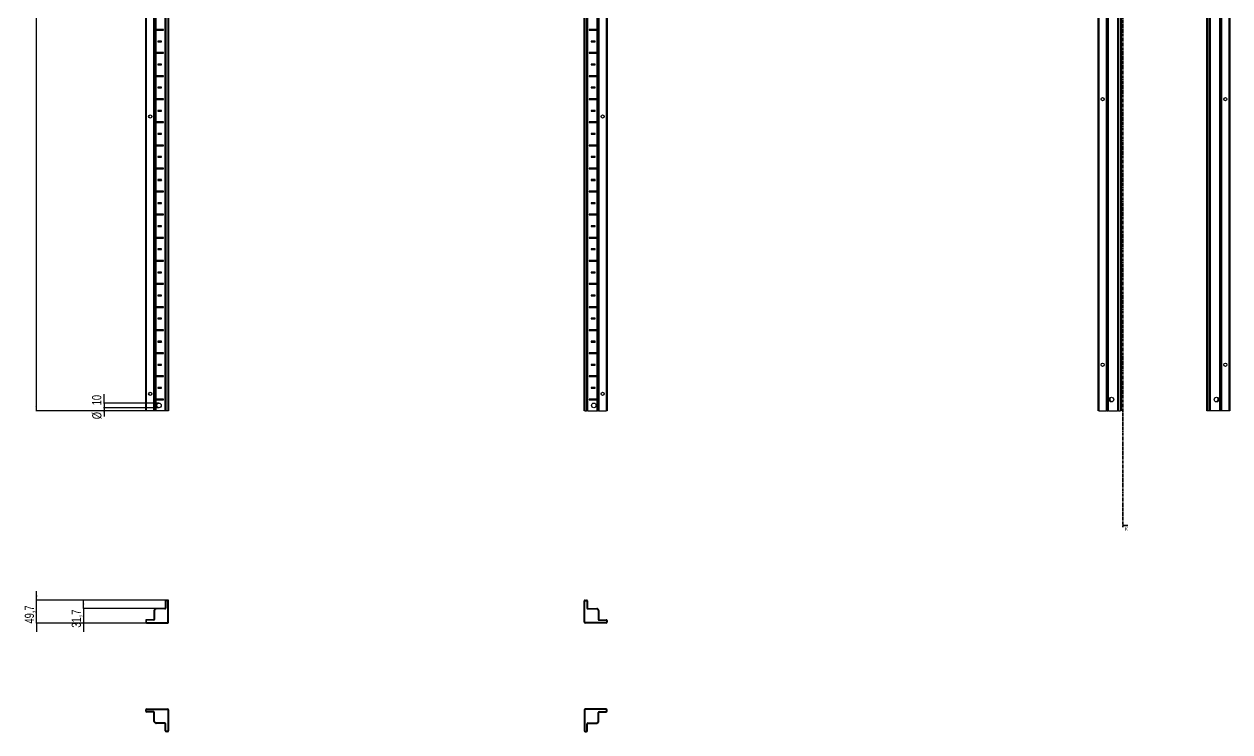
# Model space of a CAD drawing. Header units: millimetres. Extents: x -199 to 5425, y -1547 to 1507.
# Drawn here: x -199 to 2412, y -1547 to -15 of the extents above; entities that cross this region are included whole.
import ezdxf

# ---------------------------------------------------------------- set-up
doc = ezdxf.new("R2010")
doc.units = ezdxf.units.MM
doc.linetypes.add('CENTER', pattern=[10.16, 6.35, -1.27, 1.27, -1.27])
doc.layers.add('FORMAT', color=7, linetype='Continuous')
doc.styles.add('SLDTEXTSTYLE0', font='TXT', dxfattribs={"width": 0.75})
doc.dimstyles.new('SLDDIMSTYLE0', dxfattribs={"dimtxt": 20, "dimasz": 10, "dimexe": 0, "dimexo": 0.0625, "dimgap": 5, "dimtad": 2, "dimdec": 1, "dimrnd": 1e-09, "dimzin": 12, "dimdsep": 46, "dimtxsty": 'SLDTEXTSTYLE0', "dimsah": 1, "dimcen": 0.09, "dimadec": 0, "dimazin": 3, "dimtfac": 1, "dimtofl": 0, "dimtmove": 0, "dimatfit": 3, "dimfxl": 0, "dimfrac": 2, "dimtolj": 1, "dimtzin": 12, "dimarcsym": 0})
doc.dimstyles.new('SLDDIMSTYLE1', dxfattribs={"dimtxt": 20, "dimasz": 10, "dimexe": 0, "dimexo": 0.0625, "dimgap": 5, "dimtad": 2, "dimdec": 1, "dimrnd": 1e-09, "dimzin": 12, "dimdsep": 46, "dimtxsty": 'SLDTEXTSTYLE0', "dimsah": 1, "dimcen": 0.09, "dimadec": 0, "dimazin": 3, "dimtfac": 1, "dimtmove": 0, "dimatfit": 0, "dimfxl": 0, "dimfrac": 2, "dimtolj": 1, "dimtzin": 12, "dimarcsym": 0})

# ---------------------------------------------------------------- blocks, each defined once
blk = doc.blocks.new('_D')
at = {"layer": 'FORMAT'}
for p, q in [((86.4, 1047.2), (-174.2, 1047.2)), ((-173.2, 1047.2), (-173.2, -851.8)), ((86.4, -851.8), (-174.2, -851.8))]:
    blk.add_line(p, q, dxfattribs=at)
for points in [[(-173.2, 1047.2), (-174.7, 1037.2), (-171.6, 1037.2)], [(-173.2, -851.8), (-171.6, -841.8), (-174.7, -841.8)]]:
    blk.add_solid(points, dxfattribs=at)
at = {"layer": 'FORMAT', "insert": (-198.9, 68.2), "char_height": 20, "attachment_point": 1, "rotation": 90, "style": 'SLDTEXTSTYLE0'}
blk.add_mtext('1899', dxfattribs=at)
blk = doc.blocks.new('_D_3')
at = {"layer": 'FORMAT'}
for p, q in [((92.8, -835.3), (-27, -835.3)), ((-26, -835.3), (-26, -816.1)), ((-26, -835.3), (-26, -845.3)), ((92.8, -845.3), (-27, -845.3)), ((-26, -845.3), (-26, -864.5))]:
    blk.add_line(p, q, dxfattribs=at)
for points in [[(-26, -835.3), (-24.5, -825.3), (-27.6, -825.3)], [(-26, -845.3), (-27.6, -855.3), (-24.5, -855.3)]]:
    blk.add_solid(points, dxfattribs=at)
at = {"layer": 'FORMAT', "char_height": 20, "attachment_point": 1, "rotation": 90, "style": 'SLDTEXTSTYLE0'}
for s, insert in [('10', (-52.1, -840)), ('%%c', (-51.8, -870.2))]:
    blk.add_mtext(s, dxfattribs=dict(at, insert=insert))
blk = doc.blocks.new('_D_5')
at = {"layer": 'FORMAT'}
for p, q in [((-172.2, -1261.8), (-172.2, -1242.5)), ((108.5, -1261.8), (-173.2, -1261.8)), ((-172.2, -1311.5), (-172.2, -1261.8)), ((66, -1311.5), (-173.2, -1311.5)), ((-172.2, -1311.5), (-172.2, -1330.7))]:
    blk.add_line(p, q, dxfattribs=at)
for points in [[(-172.2, -1261.8), (-170.6, -1251.8), (-173.7, -1251.8)], [(-172.2, -1311.5), (-173.7, -1321.5), (-170.6, -1321.5)]]:
    blk.add_solid(points, dxfattribs=at)
at = {"layer": 'FORMAT', "insert": (-197.9, -1312.5), "char_height": 20, "attachment_point": 1, "rotation": 90, "style": 'SLDTEXTSTYLE0'}
blk.add_mtext('49,7', dxfattribs=at)
blk = doc.blocks.new('_D_6')
at = {"layer": 'FORMAT'}
for p, q in [((-70.5, -1279.8), (-70.5, -1260.5)), ((86.4, -1279.8), (-71.5, -1279.8)), ((-70.5, -1279.8), (-70.5, -1311.5)), ((66, -1311.5), (-71.5, -1311.5)), ((-70.5, -1311.5), (-70.5, -1330.7))]:
    blk.add_line(p, q, dxfattribs=at)
for points in [[(-70.5, -1279.8), (-69, -1269.8), (-72.1, -1269.8)], [(-70.5, -1311.5), (-72.1, -1321.5), (-69, -1321.5)]]:
    blk.add_solid(points, dxfattribs=at)
at = {"layer": 'FORMAT', "insert": (-96.3, -1321.5), "char_height": 20, "attachment_point": 1, "rotation": 90, "style": 'SLDTEXTSTYLE0'}
blk.add_mtext('31,7', dxfattribs=at)

msp = doc.modelspace()

# ---------------------------------------------------------------- linework, layer by layer
at = {"color": 7, "linetype": 'CENTER', "lineweight": 35}
msp.add_line((2179.83, 1499.09), (2179.83, -1103.67), dxfattribs=at)
at = {"color": 7, "linetype": 'Continuous', "lineweight": 25}
for p, q in [((63.98, -851.79), (63.98, 1047.21)), ((81.98, -851.79), (81.98, 1047.21)), ((83.77, -851.79), (83.77, 1047.21)), ((83.8, -851.79), (83.8, 1047.21)), ((106.48, -851.79), (106.48, 1047.21)), ((113.68, 1047.21), (113.68, -851.79)), ((1013.68, -851.79), (1013.68, 1047.21)), ((1020.88, 1047.21), (1020.88, -851.79)), ((1043.55, 1047.21), (1043.55, -851.79)), ((1043.58, 1047.21), (1043.58, -851.79)), ((1045.38, 1047.21), (1045.38, -851.79)), ((1063.38, 1047.21), (1063.38, -851.79)), ((2126.39, -851.79), (2126.39, 1047.21)), ((2146.19, 1047.21), (2146.19, -851.79)), ((2146.22, 1047.21), (2146.22, -851.79)), ((2168.89, -851.79), (2168.89, 1047.21)), ((2176.09, 1047.21), (2176.09, -851.79)), ((2362.09, -851.79), (2362.09, 1047.21)), ((2369.29, 1047.21), (2369.29, -851.79)), ((2391.97, -851.79), (2391.97, 1047.21)), ((2392, -851.79), (2392, 1047.21)), ((2411.79, 1047.21), (2411.79, -851.79)), ((2144.39, -26.54), (2144.39, 21.96)), ((2393.79, 21.96), (2393.79, -26.54)), ((85.93, -26.65), (85.93, -27.94)), ((86.58, -27.29), (85.93, -26.65)), ((86.58, -27.29), (85.93, -27.94)), ((102.83, -26.54), (86.42, -26.54)), ((86.42, -28.04), (102.83, -28.04)), ((102.08, -27.29), (86.58, -27.29)), ((98.33, -51.54), (90.33, -51.54)), ((90.33, -51.54), (90.33, -53.04)), ((91.08, -52.29), (90.33, -51.54)), ((97.58, -52.29), (98.33, -51.54)), ((98.33, -53.04), (98.33, -51.54)), ((102.08, -27.29), (102.83, -26.54)), ((102.08, -27.29), (102.83, -28.04)), ((102.83, -28.04), (102.83, -26.54)), ((1040.93, -26.54), (1024.53, -26.54)), ((1024.53, -26.54), (1024.53, -28.04)), ((1025.28, -27.29), (1024.53, -26.54)), ((1025.28, -27.29), (1024.53, -28.04)), ((1024.53, -28.04), (1040.93, -28.04)), ((1025.28, -27.29), (1040.78, -27.29)), ((1037.03, -51.54), (1029.03, -51.54)), ((1029.03, -51.54), (1029.03, -53.04)), ((1029.78, -52.29), (1029.03, -51.54)), ((1036.28, -52.29), (1037.03, -51.54)), ((1037.03, -53.04), (1037.03, -51.54)), ((1040.78, -27.29), (1041.42, -26.65)), ((1040.78, -27.29), (1041.42, -27.94)), ((1041.42, -27.94), (1041.42, -26.65)), ((2144.46, -26.65), (2144.39, -26.54)), ((2144.39, -26.54), (2144.39, -28.04)), ((2144.39, -28.04), (2144.46, -27.94)), ((2144.39, -76.54), (2144.39, -28.04)), ((2144.46, -27.94), (2144.46, -26.65)), ((2393.79, -26.54), (2393.73, -26.65)), ((2393.73, -26.65), (2393.73, -27.94)), ((2393.73, -27.94), (2393.79, -28.04)), ((2393.79, -28.04), (2393.79, -26.54)), ((2393.79, -28.04), (2393.79, -76.54)), ((85.93, -76.65), (85.93, -77.94)), ((86.58, -77.29), (85.93, -76.65)), ((86.58, -77.29), (85.93, -77.94)), ((102.83, -76.54), (86.42, -76.54)), ((86.42, -78.04), (102.83, -78.04)), ((102.08, -77.29), (86.58, -77.29)), ((91.08, -52.29), (90.33, -53.04)), ((90.33, -53.04), (98.33, -53.04)), ((97.58, -52.29), (91.08, -52.29)), ((97.58, -52.29), (98.33, -53.04)), ((102.08, -77.29), (102.83, -76.54)), ((102.08, -77.29), (102.83, -78.04)), ((102.83, -78.04), (102.83, -76.54)), ((1040.93, -76.54), (1024.53, -76.54)), ((1024.53, -76.54), (1024.53, -78.04)), ((1025.28, -77.29), (1024.53, -76.54)), ((1025.28, -77.29), (1024.53, -78.04)), ((1024.53, -78.04), (1040.93, -78.04)), ((1025.28, -77.29), (1040.78, -77.29)), ((1029.78, -52.29), (1029.03, -53.04)), ((1029.03, -53.04), (1037.03, -53.04)), ((1029.78, -52.29), (1036.28, -52.29)), ((1036.28, -52.29), (1037.03, -53.04)), ((1040.78, -77.29), (1041.42, -76.65)), ((1040.78, -77.29), (1041.42, -77.94)), ((1041.42, -77.94), (1041.42, -76.65)), ((2144.46, -76.65), (2144.39, -76.54)), ((2144.39, -76.54), (2144.39, -78.04)), ((2144.39, -78.04), (2144.46, -77.94)), ((2144.39, -126.54), (2144.39, -78.04)), ((2144.46, -77.94), (2144.46, -76.65)), ((2393.79, -76.54), (2393.73, -76.65)), ((2393.73, -76.65), (2393.73, -77.94)), ((2393.73, -77.94), (2393.79, -78.04)), ((2393.79, -78.04), (2393.79, -76.54)), ((2393.79, -78.04), (2393.79, -126.54)), ((98.33, -101.54), (90.33, -101.54)), ((90.33, -101.54), (90.33, -103.04)), ((91.08, -102.29), (90.33, -101.54)), ((91.08, -102.29), (90.33, -103.04)), ((90.33, -103.04), (98.33, -103.04)), ((97.58, -102.29), (91.08, -102.29)), ((97.58, -102.29), (98.33, -101.54)), ((97.58, -102.29), (98.33, -103.04)), ((98.33, -103.04), (98.33, -101.54)), ((1037.03, -101.54), (1029.03, -101.54)), ((1029.03, -101.54), (1029.03, -103.04)), ((1029.78, -102.29), (1029.03, -101.54)), ((1029.78, -102.29), (1029.03, -103.04)), ((1029.03, -103.04), (1037.03, -103.04)), ((1029.78, -102.29), (1036.28, -102.29)), ((1036.28, -102.29), (1037.03, -101.54)), ((1036.28, -102.29), (1037.03, -103.04)), ((1037.03, -103.04), (1037.03, -101.54)), ((85.93, -126.65), (85.93, -127.94)), ((86.58, -127.29), (85.93, -126.65)), ((86.58, -127.29), (85.93, -127.94)), ((102.83, -126.54), (86.42, -126.54)), ((86.42, -128.04), (102.83, -128.04)), ((102.08, -127.29), (86.58, -127.29)), ((102.08, -127.29), (102.83, -126.54)), ((102.08, -127.29), (102.83, -128.04)), ((102.83, -128.04), (102.83, -126.54)), ((1040.93, -126.54), (1024.53, -126.54)), ((1024.53, -126.54), (1024.53, -128.04)), ((1025.28, -127.29), (1024.53, -126.54)), ((1025.28, -127.29), (1024.53, -128.04)), ((1024.53, -128.04), (1040.93, -128.04)), ((1025.28, -127.29), (1040.78, -127.29)), ((1040.78, -127.29), (1041.42, -126.65)), ((1040.78, -127.29), (1041.42, -127.94)), ((1041.42, -127.94), (1041.42, -126.65)), ((2144.46, -126.65), (2144.39, -126.54)), ((2144.39, -126.54), (2144.39, -128.04)), ((2144.39, -128.04), (2144.46, -127.94)), ((2144.39, -176.54), (2144.39, -128.04)), ((2144.46, -127.94), (2144.46, -126.65)), ((2393.79, -126.54), (2393.73, -126.65)), ((2393.73, -126.65), (2393.73, -127.94)), ((2393.73, -127.94), (2393.79, -128.04)), ((2393.79, -128.04), (2393.79, -126.54)), ((2393.79, -128.04), (2393.79, -176.54)), ((98.33, -151.54), (90.33, -151.54)), ((90.33, -151.54), (90.33, -153.04)), ((91.08, -152.29), (90.33, -151.54)), ((91.08, -152.29), (90.33, -153.04)), ((90.33, -153.04), (98.33, -153.04)), ((97.58, -152.29), (91.08, -152.29)), ((97.58, -152.29), (98.33, -151.54)), ((97.58, -152.29), (98.33, -153.04)), ((98.33, -153.04), (98.33, -151.54)), ((1037.03, -151.54), (1029.03, -151.54)), ((1029.03, -151.54), (1029.03, -153.04)), ((1029.78, -152.29), (1029.03, -151.54)), ((1029.78, -152.29), (1029.03, -153.04)), ((1029.03, -153.04), (1037.03, -153.04)), ((1029.78, -152.29), (1036.28, -152.29)), ((1036.28, -152.29), (1037.03, -151.54)), ((1036.28, -152.29), (1037.03, -153.04)), ((1037.03, -153.04), (1037.03, -151.54)), ((85.93, -176.65), (85.93, -177.94)), ((86.58, -177.29), (85.93, -176.65)), ((86.58, -177.29), (85.93, -177.94)), ((102.83, -176.54), (86.42, -176.54)), ((86.42, -178.04), (102.83, -178.04)), ((102.08, -177.29), (86.58, -177.29)), ((102.08, -177.29), (102.83, -176.54)), ((102.08, -177.29), (102.83, -178.04)), ((102.83, -178.04), (102.83, -176.54)), ((1040.93, -176.54), (1024.53, -176.54)), ((1024.53, -176.54), (1024.53, -178.04)), ((1025.28, -177.29), (1024.53, -176.54)), ((1025.28, -177.29), (1024.53, -178.04)), ((1024.53, -178.04), (1040.93, -178.04)), ((1025.28, -177.29), (1040.78, -177.29)), ((1040.78, -177.29), (1041.42, -176.65)), ((1040.78, -177.29), (1041.42, -177.94)), ((1041.42, -177.94), (1041.42, -176.65)), ((2144.46, -176.65), (2144.39, -176.54)), ((2144.39, -176.54), (2144.39, -178.04)), ((2144.39, -178.04), (2144.46, -177.94)), ((2144.39, -226.54), (2144.39, -178.04)), ((2144.46, -177.94), (2144.46, -176.65)), ((2393.79, -176.54), (2393.73, -176.65)), ((2393.73, -176.65), (2393.73, -177.94)), ((2393.73, -177.94), (2393.79, -178.04)), ((2393.79, -178.04), (2393.79, -176.54)), ((2393.79, -178.04), (2393.79, -226.54)), ((98.33, -201.54), (90.33, -201.54)), ((90.33, -201.54), (90.33, -203.04)), ((91.08, -202.29), (90.33, -201.54)), ((91.08, -202.29), (90.33, -203.04)), ((90.33, -203.04), (98.33, -203.04)), ((97.58, -202.29), (91.08, -202.29)), ((97.58, -202.29), (98.33, -201.54)), ((97.58, -202.29), (98.33, -203.04)), ((98.33, -203.04), (98.33, -201.54)), ((1037.03, -201.54), (1029.03, -201.54)), ((1029.03, -201.54), (1029.03, -203.04)), ((1029.78, -202.29), (1029.03, -201.54)), ((1029.78, -202.29), (1029.03, -203.04)), ((1029.03, -203.04), (1037.03, -203.04)), ((1029.78, -202.29), (1036.28, -202.29)), ((1036.28, -202.29), (1037.03, -201.54)), ((1036.28, -202.29), (1037.03, -203.04)), ((1037.03, -203.04), (1037.03, -201.54)), ((85.93, -226.65), (85.93, -227.94)), ((86.58, -227.29), (85.93, -226.65)), ((86.58, -227.29), (85.93, -227.94)), ((102.83, -226.54), (86.42, -226.54)), ((86.42, -228.04), (102.83, -228.04)), ((102.08, -227.29), (86.58, -227.29)), ((102.08, -227.29), (102.83, -226.54)), ((102.08, -227.29), (102.83, -228.04)), ((102.83, -228.04), (102.83, -226.54)), ((1040.93, -226.54), (1024.53, -226.54)), ((1024.53, -226.54), (1024.53, -228.04)), ((1025.28, -227.29), (1024.53, -226.54)), ((1025.28, -227.29), (1024.53, -228.04)), ((1024.53, -228.04), (1040.93, -228.04)), ((1025.28, -227.29), (1040.78, -227.29)), ((1040.78, -227.29), (1041.42, -226.65)), ((1040.78, -227.29), (1041.42, -227.94)), ((1041.42, -227.94), (1041.42, -226.65)), ((2144.46, -226.65), (2144.39, -226.54)), ((2144.39, -226.54), (2144.39, -228.04)), ((2144.39, -228.04), (2144.46, -227.94)), ((2144.39, -276.54), (2144.39, -228.04)), ((2144.46, -227.94), (2144.46, -226.65)), ((2393.79, -226.54), (2393.73, -226.65)), ((2393.73, -226.65), (2393.73, -227.94)), ((2393.73, -227.94), (2393.79, -228.04)), ((2393.79, -228.04), (2393.79, -226.54)), ((2393.79, -228.04), (2393.79, -276.54)), ((98.33, -251.54), (90.33, -251.54)), ((90.33, -251.54), (90.33, -253.04)), ((91.08, -252.29), (90.33, -251.54)), ((91.08, -252.29), (90.33, -253.04)), ((90.33, -253.04), (98.33, -253.04)), ((97.58, -252.29), (91.08, -252.29)), ((97.58, -252.29), (98.33, -251.54)), ((97.58, -252.29), (98.33, -253.04)), ((98.33, -253.04), (98.33, -251.54)), ((1037.03, -251.54), (1029.03, -251.54)), ((1029.03, -251.54), (1029.03, -253.04)), ((1029.78, -252.29), (1029.03, -251.54)), ((1029.78, -252.29), (1029.03, -253.04)), ((1029.03, -253.04), (1037.03, -253.04)), ((1029.78, -252.29), (1036.28, -252.29)), ((1036.28, -252.29), (1037.03, -251.54)), ((1036.28, -252.29), (1037.03, -253.04)), ((1037.03, -253.04), (1037.03, -251.54)), ((85.93, -276.65), (85.93, -277.94)), ((86.58, -277.29), (85.93, -276.65)), ((86.58, -277.29), (85.93, -277.94)), ((102.83, -276.54), (86.42, -276.54)), ((86.42, -278.04), (102.83, -278.04)), ((102.08, -277.29), (86.58, -277.29)), ((102.08, -277.29), (102.83, -276.54)), ((102.08, -277.29), (102.83, -278.04)), ((102.83, -278.04), (102.83, -276.54)), ((1040.93, -276.54), (1024.53, -276.54)), ((1024.53, -276.54), (1024.53, -278.04)), ((1025.28, -277.29), (1024.53, -276.54)), ((1025.28, -277.29), (1024.53, -278.04)), ((1024.53, -278.04), (1040.93, -278.04)), ((1025.28, -277.29), (1040.78, -277.29)), ((1040.78, -277.29), (1041.42, -276.65)), ((1040.78, -277.29), (1041.42, -277.94)), ((1041.42, -277.94), (1041.42, -276.65)), ((2144.46, -276.65), (2144.39, -276.54)), ((2144.39, -276.54), (2144.39, -278.04)), ((2144.39, -278.04), (2144.46, -277.94)), ((2144.39, -326.54), (2144.39, -278.04)), ((2144.46, -277.94), (2144.46, -276.65)), ((2393.79, -276.54), (2393.73, -276.65)), ((2393.73, -276.65), (2393.73, -277.94)), ((2393.73, -277.94), (2393.79, -278.04)), ((2393.79, -278.04), (2393.79, -276.54)), ((2393.79, -278.04), (2393.79, -326.54)), ((98.33, -301.54), (90.33, -301.54)), ((90.33, -301.54), (90.33, -303.04)), ((91.08, -302.29), (90.33, -301.54)), ((91.08, -302.29), (90.33, -303.04)), ((90.33, -303.04), (98.33, -303.04)), ((97.58, -302.29), (91.08, -302.29)), ((97.58, -302.29), (98.33, -301.54)), ((97.58, -302.29), (98.33, -303.04)), ((98.33, -303.04), (98.33, -301.54)), ((1037.03, -301.54), (1029.03, -301.54)), ((1029.03, -301.54), (1029.03, -303.04)), ((1029.78, -302.29), (1029.03, -301.54)), ((1029.78, -302.29), (1029.03, -303.04)), ((1029.03, -303.04), (1037.03, -303.04)), ((1029.78, -302.29), (1036.28, -302.29)), ((1036.28, -302.29), (1037.03, -301.54)), ((1036.28, -302.29), (1037.03, -303.04)), ((1037.03, -303.04), (1037.03, -301.54)), ((85.93, -326.65), (85.93, -327.94)), ((86.58, -327.29), (85.93, -326.65)), ((86.58, -327.29), (85.93, -327.94)), ((102.83, -326.54), (86.42, -326.54)), ((86.42, -328.04), (102.83, -328.04)), ((102.08, -327.29), (86.58, -327.29)), ((102.08, -327.29), (102.83, -326.54)), ((102.08, -327.29), (102.83, -328.04)), ((102.83, -328.04), (102.83, -326.54)), ((1040.93, -326.54), (1024.53, -326.54)), ((1024.53, -326.54), (1024.53, -328.04)), ((1025.28, -327.29), (1024.53, -326.54)), ((1025.28, -327.29), (1024.53, -328.04)), ((1024.53, -328.04), (1040.93, -328.04)), ((1025.28, -327.29), (1040.78, -327.29)), ((1040.78, -327.29), (1041.42, -326.65)), ((1040.78, -327.29), (1041.42, -327.94)), ((1041.42, -327.94), (1041.42, -326.65)), ((2144.46, -326.65), (2144.39, -326.54)), ((2144.39, -326.54), (2144.39, -328.04)), ((2144.39, -328.04), (2144.46, -327.94)), ((2144.39, -376.54), (2144.39, -328.04)), ((2144.46, -327.94), (2144.46, -326.65)), ((2393.79, -326.54), (2393.73, -326.65)), ((2393.73, -326.65), (2393.73, -327.94)), ((2393.73, -327.94), (2393.79, -328.04)), ((2393.79, -328.04), (2393.79, -326.54)), ((2393.79, -328.04), (2393.79, -376.54)), ((98.33, -351.54), (90.33, -351.54)), ((90.33, -351.54), (90.33, -353.04)), ((91.08, -352.29), (90.33, -351.54)), ((91.08, -352.29), (90.33, -353.04)), ((90.33, -353.04), (98.33, -353.04)), ((97.58, -352.29), (91.08, -352.29)), ((97.58, -352.29), (98.33, -351.54)), ((97.58, -352.29), (98.33, -353.04)), ((98.33, -353.04), (98.33, -351.54)), ((1037.03, -351.54), (1029.03, -351.54)), ((1029.03, -351.54), (1029.03, -353.04)), ((1029.78, -352.29), (1029.03, -351.54)), ((1029.78, -352.29), (1029.03, -353.04)), ((1029.03, -353.04), (1037.03, -353.04)), ((1029.78, -352.29), (1036.28, -352.29)), ((1036.28, -352.29), (1037.03, -351.54)), ((1036.28, -352.29), (1037.03, -353.04)), ((1037.03, -353.04), (1037.03, -351.54)), ((85.93, -376.65), (85.93, -377.94)), ((86.58, -377.29), (85.93, -376.65)), ((86.58, -377.29), (85.93, -377.94)), ((102.83, -376.54), (86.42, -376.54)), ((86.42, -378.04), (102.83, -378.04)), ((102.08, -377.29), (86.58, -377.29)), ((102.08, -377.29), (102.83, -376.54)), ((102.08, -377.29), (102.83, -378.04)), ((102.83, -378.04), (102.83, -376.54)), ((1040.93, -376.54), (1024.53, -376.54)), ((1024.53, -376.54), (1024.53, -378.04)), ((1025.28, -377.29), (1024.53, -376.54)), ((1025.28, -377.29), (1024.53, -378.04)), ((1024.53, -378.04), (1040.93, -378.04)), ((1025.28, -377.29), (1040.78, -377.29)), ((1040.78, -377.29), (1041.42, -376.65)), ((1040.78, -377.29), (1041.42, -377.94)), ((1041.42, -377.94), (1041.42, -376.65)), ((2144.46, -376.65), (2144.39, -376.54)), ((2144.39, -376.54), (2144.39, -378.04)), ((2144.39, -378.04), (2144.46, -377.94)), ((2144.39, -426.54), (2144.39, -378.04)), ((2144.46, -377.94), (2144.46, -376.65)), ((2393.79, -376.54), (2393.73, -376.65)), ((2393.73, -376.65), (2393.73, -377.94)), ((2393.73, -377.94), (2393.79, -378.04)), ((2393.79, -378.04), (2393.79, -376.54)), ((2393.79, -378.04), (2393.79, -426.54)), ((98.33, -401.54), (90.33, -401.54)), ((90.33, -401.54), (90.33, -403.04)), ((91.08, -402.29), (90.33, -401.54)), ((91.08, -402.29), (90.33, -403.04)), ((90.33, -403.04), (98.33, -403.04)), ((97.58, -402.29), (91.08, -402.29)), ((97.58, -402.29), (98.33, -401.54)), ((97.58, -402.29), (98.33, -403.04)), ((98.33, -403.04), (98.33, -401.54)), ((1037.03, -401.54), (1029.03, -401.54)), ((1029.03, -401.54), (1029.03, -403.04)), ((1029.78, -402.29), (1029.03, -401.54)), ((1029.78, -402.29), (1029.03, -403.04)), ((1029.03, -403.04), (1037.03, -403.04)), ((1029.78, -402.29), (1036.28, -402.29)), ((1036.28, -402.29), (1037.03, -401.54)), ((1036.28, -402.29), (1037.03, -403.04)), ((1037.03, -403.04), (1037.03, -401.54)), ((85.93, -426.65), (85.93, -427.94)), ((86.58, -427.29), (85.93, -426.65)), ((86.58, -427.29), (85.93, -427.94)), ((102.83, -426.54), (86.42, -426.54)), ((86.42, -428.04), (102.83, -428.04)), ((102.08, -427.29), (86.58, -427.29)), ((102.08, -427.29), (102.83, -426.54)), ((102.08, -427.29), (102.83, -428.04)), ((102.83, -428.04), (102.83, -426.54)), ((1040.93, -426.54), (1024.53, -426.54)), ((1024.53, -426.54), (1024.53, -428.04)), ((1025.28, -427.29), (1024.53, -426.54)), ((1025.28, -427.29), (1024.53, -428.04)), ((1024.53, -428.04), (1040.93, -428.04)), ((1025.28, -427.29), (1040.78, -427.29)), ((1040.78, -427.29), (1041.42, -426.65)), ((1040.78, -427.29), (1041.42, -427.94)), ((1041.42, -427.94), (1041.42, -426.65)), ((2144.46, -426.65), (2144.39, -426.54)), ((2144.39, -426.54), (2144.39, -428.04)), ((2144.39, -428.04), (2144.46, -427.94)), ((2144.39, -476.54), (2144.39, -428.04)), ((2144.46, -427.94), (2144.46, -426.65)), ((2393.79, -426.54), (2393.73, -426.65)), ((2393.73, -426.65), (2393.73, -427.94)), ((2393.73, -427.94), (2393.79, -428.04)), ((2393.79, -428.04), (2393.79, -426.54)), ((2393.79, -428.04), (2393.79, -476.54)), ((98.33, -451.54), (90.33, -451.54)), ((90.33, -451.54), (90.33, -453.04)), ((91.08, -452.29), (90.33, -451.54)), ((91.08, -452.29), (90.33, -453.04)), ((90.33, -453.04), (98.33, -453.04)), ((97.58, -452.29), (91.08, -452.29)), ((97.58, -452.29), (98.33, -451.54)), ((97.58, -452.29), (98.33, -453.04)), ((98.33, -453.04), (98.33, -451.54)), ((1037.03, -451.54), (1029.03, -451.54)), ((1029.03, -451.54), (1029.03, -453.04)), ((1029.78, -452.29), (1029.03, -451.54)), ((1029.78, -452.29), (1029.03, -453.04)), ((1029.03, -453.04), (1037.03, -453.04)), ((1029.78, -452.29), (1036.28, -452.29)), ((1036.28, -452.29), (1037.03, -451.54)), ((1036.28, -452.29), (1037.03, -453.04)), ((1037.03, -453.04), (1037.03, -451.54)), ((85.93, -476.65), (85.93, -477.94)), ((86.58, -477.29), (85.93, -476.65)), ((86.58, -477.29), (85.93, -477.94)), ((102.83, -476.54), (86.42, -476.54)), ((86.42, -478.04), (102.83, -478.04)), ((102.08, -477.29), (86.58, -477.29)), ((102.08, -477.29), (102.83, -476.54)), ((102.08, -477.29), (102.83, -478.04)), ((102.83, -478.04), (102.83, -476.54)), ((1040.93, -476.54), (1024.53, -476.54)), ((1024.53, -476.54), (1024.53, -478.04)), ((1025.28, -477.29), (1024.53, -476.54)), ((1025.28, -477.29), (1024.53, -478.04)), ((1024.53, -478.04), (1040.93, -478.04)), ((1025.28, -477.29), (1040.78, -477.29)), ((1040.78, -477.29), (1041.42, -476.65)), ((1040.78, -477.29), (1041.42, -477.94)), ((1041.42, -477.94), (1041.42, -476.65)), ((2144.46, -476.65), (2144.39, -476.54)), ((2144.39, -476.54), (2144.39, -478.04)), ((2144.39, -478.04), (2144.46, -477.94)), ((2144.39, -526.54), (2144.39, -478.04)), ((2144.46, -477.94), (2144.46, -476.65)), ((2393.79, -476.54), (2393.73, -476.65)), ((2393.73, -476.65), (2393.73, -477.94)), ((2393.73, -477.94), (2393.79, -478.04)), ((2393.79, -478.04), (2393.79, -476.54)), ((2393.79, -478.04), (2393.79, -526.54)), ((98.33, -501.54), (90.33, -501.54)), ((90.33, -501.54), (90.33, -503.04)), ((91.08, -502.29), (90.33, -501.54)), ((91.08, -502.29), (90.33, -503.04)), ((90.33, -503.04), (98.33, -503.04)), ((97.58, -502.29), (91.08, -502.29)), ((97.58, -502.29), (98.33, -501.54)), ((97.58, -502.29), (98.33, -503.04)), ((98.33, -503.04), (98.33, -501.54)), ((1037.03, -501.54), (1029.03, -501.54)), ((1029.03, -501.54), (1029.03, -503.04)), ((1029.78, -502.29), (1029.03, -501.54)), ((1029.78, -502.29), (1029.03, -503.04)), ((1029.03, -503.04), (1037.03, -503.04)), ((1029.78, -502.29), (1036.28, -502.29)), ((1036.28, -502.29), (1037.03, -501.54)), ((1036.28, -502.29), (1037.03, -503.04)), ((1037.03, -503.04), (1037.03, -501.54)), ((85.93, -526.65), (85.93, -527.94)), ((86.58, -527.29), (85.93, -526.65)), ((86.58, -527.29), (85.93, -527.94)), ((102.83, -526.54), (86.42, -526.54)), ((86.42, -528.04), (102.83, -528.04)), ((102.08, -527.29), (86.58, -527.29)), ((102.08, -527.29), (102.83, -526.54)), ((102.08, -527.29), (102.83, -528.04)), ((102.83, -528.04), (102.83, -526.54)), ((1040.93, -526.54), (1024.53, -526.54)), ((1024.53, -526.54), (1024.53, -528.04)), ((1025.28, -527.29), (1024.53, -526.54)), ((1025.28, -527.29), (1024.53, -528.04)), ((1024.53, -528.04), (1040.93, -528.04)), ((1025.28, -527.29), (1040.78, -527.29)), ((1040.78, -527.29), (1041.42, -526.65)), ((1040.78, -527.29), (1041.42, -527.94)), ((1041.42, -527.94), (1041.42, -526.65)), ((2144.46, -526.65), (2144.39, -526.54)), ((2144.39, -526.54), (2144.39, -528.04)), ((2144.39, -528.04), (2144.46, -527.94)), ((2144.39, -576.54), (2144.39, -528.04)), ((2144.46, -527.94), (2144.46, -526.65)), ((2393.79, -526.54), (2393.73, -526.65)), ((2393.73, -526.65), (2393.73, -527.94)), ((2393.73, -527.94), (2393.79, -528.04)), ((2393.79, -528.04), (2393.79, -526.54)), ((2393.79, -528.04), (2393.79, -576.54)), ((98.33, -551.54), (90.33, -551.54)), ((90.33, -551.54), (90.33, -553.04)), ((91.08, -552.29), (90.33, -551.54)), ((91.08, -552.29), (90.33, -553.04)), ((90.33, -553.04), (98.33, -553.04)), ((97.58, -552.29), (91.08, -552.29)), ((97.58, -552.29), (98.33, -551.54)), ((97.58, -552.29), (98.33, -553.04)), ((98.33, -553.04), (98.33, -551.54)), ((1037.03, -551.54), (1029.03, -551.54)), ((1029.03, -551.54), (1029.03, -553.04)), ((1029.78, -552.29), (1029.03, -551.54)), ((1029.78, -552.29), (1029.03, -553.04)), ((1029.03, -553.04), (1037.03, -553.04)), ((1029.78, -552.29), (1036.28, -552.29)), ((1036.28, -552.29), (1037.03, -551.54)), ((1036.28, -552.29), (1037.03, -553.04)), ((1037.03, -553.04), (1037.03, -551.54)), ((85.93, -576.65), (85.93, -577.94)), ((86.58, -577.29), (85.93, -576.65)), ((86.58, -577.29), (85.93, -577.94)), ((102.83, -576.54), (86.42, -576.54)), ((86.42, -578.04), (102.83, -578.04)), ((102.08, -577.29), (86.58, -577.29)), ((102.08, -577.29), (102.83, -576.54)), ((102.08, -577.29), (102.83, -578.04)), ((102.83, -578.04), (102.83, -576.54)), ((1040.93, -576.54), (1024.53, -576.54)), ((1024.53, -576.54), (1024.53, -578.04)), ((1025.28, -577.29), (1024.53, -576.54)), ((1025.28, -577.29), (1024.53, -578.04)), ((1024.53, -578.04), (1040.93, -578.04)), ((1025.28, -577.29), (1040.78, -577.29)), ((1040.78, -577.29), (1041.42, -576.65)), ((1040.78, -577.29), (1041.42, -577.94)), ((1041.42, -577.94), (1041.42, -576.65)), ((2144.46, -576.65), (2144.39, -576.54)), ((2144.39, -576.54), (2144.39, -578.04)), ((2144.39, -578.04), (2144.46, -577.94)), ((2144.39, -626.54), (2144.39, -578.04)), ((2144.46, -577.94), (2144.46, -576.65)), ((2393.79, -576.54), (2393.73, -576.65)), ((2393.73, -576.65), (2393.73, -577.94)), ((2393.73, -577.94), (2393.79, -578.04)), ((2393.79, -578.04), (2393.79, -576.54)), ((2393.79, -578.04), (2393.79, -626.54)), ((102.83, -626.54), (86.42, -626.54)), ((98.33, -601.54), (90.33, -601.54)), ((90.33, -601.54), (90.33, -603.04)), ((91.08, -602.29), (90.33, -601.54)), ((91.08, -602.29), (90.33, -603.04)), ((90.33, -603.04), (98.33, -603.04)), ((97.58, -602.29), (91.08, -602.29)), ((97.58, -602.29), (98.33, -601.54)), ((97.58, -602.29), (98.33, -603.04)), ((98.33, -603.04), (98.33, -601.54)), ((102.08, -627.29), (102.83, -626.54)), ((102.83, -628.04), (102.83, -626.54)), ((1040.93, -626.54), (1024.53, -626.54)), ((1024.53, -626.54), (1024.53, -628.04)), ((1025.28, -627.29), (1024.53, -626.54)), ((1037.03, -601.54), (1029.03, -601.54)), ((1029.03, -601.54), (1029.03, -603.04)), ((1029.78, -602.29), (1029.03, -601.54)), ((1029.78, -602.29), (1029.03, -603.04)), ((1029.03, -603.04), (1037.03, -603.04)), ((1029.78, -602.29), (1036.28, -602.29)), ((1036.28, -602.29), (1037.03, -601.54)), ((1036.28, -602.29), (1037.03, -603.04)), ((1037.03, -603.04), (1037.03, -601.54)), ((2144.46, -626.65), (2144.39, -626.54)), ((2144.39, -626.54), (2144.39, -628.04)), ((2393.79, -626.54), (2393.73, -626.65)), ((2393.79, -628.04), (2393.79, -626.54)), ((85.93, -626.65), (85.93, -627.94)), ((86.58, -627.29), (85.93, -626.65)), ((86.58, -627.29), (85.93, -627.94)), ((86.42, -628.04), (102.83, -628.04)), ((102.08, -627.29), (86.58, -627.29)), ((98.33, -651.54), (90.33, -651.54)), ((90.33, -651.54), (90.33, -653.04)), ((91.08, -652.29), (90.33, -651.54)), ((91.08, -652.29), (90.33, -653.04)), ((97.58, -652.29), (91.08, -652.29)), ((97.58, -652.29), (98.33, -651.54)), ((97.58, -652.29), (98.33, -653.04)), ((98.33, -653.04), (98.33, -651.54)), ((102.08, -627.29), (102.83, -628.04)), ((1025.28, -627.29), (1024.53, -628.04)), ((1024.53, -628.04), (1040.93, -628.04)), ((1025.28, -627.29), (1040.78, -627.29)), ((1037.03, -651.54), (1029.03, -651.54)), ((1029.03, -651.54), (1029.03, -653.04)), ((1029.78, -652.29), (1029.03, -651.54)), ((1029.78, -652.29), (1029.03, -653.04)), ((1029.78, -652.29), (1036.28, -652.29)), ((1036.28, -652.29), (1037.03, -651.54)), ((1036.28, -652.29), (1037.03, -653.04)), ((1037.03, -653.04), (1037.03, -651.54)), ((1040.78, -627.29), (1041.42, -626.65)), ((1040.78, -627.29), (1041.42, -627.94)), ((1041.42, -627.94), (1041.42, -626.65)), ((2144.39, -628.04), (2144.46, -627.94)), ((2144.39, -676.54), (2144.39, -628.04)), ((2144.46, -627.94), (2144.46, -626.65)), ((2393.73, -626.65), (2393.73, -627.94)), ((2393.73, -627.94), (2393.79, -628.04)), ((2393.79, -628.04), (2393.79, -676.54)), ((85.93, -676.65), (85.93, -677.94)), ((86.58, -677.29), (85.93, -676.65)), ((86.58, -677.29), (85.93, -677.94)), ((102.83, -676.54), (86.42, -676.54)), ((86.42, -678.04), (102.83, -678.04)), ((102.08, -677.29), (86.58, -677.29)), ((90.33, -653.04), (98.33, -653.04)), ((102.08, -677.29), (102.83, -676.54)), ((102.08, -677.29), (102.83, -678.04)), ((102.83, -678.04), (102.83, -676.54)), ((1040.93, -676.54), (1024.53, -676.54)), ((1024.53, -676.54), (1024.53, -678.04)), ((1025.28, -677.29), (1024.53, -676.54)), ((1025.28, -677.29), (1024.53, -678.04)), ((1024.53, -678.04), (1040.93, -678.04)), ((1025.28, -677.29), (1040.78, -677.29)), ((1029.03, -653.04), (1037.03, -653.04)), ((1040.78, -677.29), (1041.42, -676.65)), ((1040.78, -677.29), (1041.42, -677.94)), ((1041.42, -677.94), (1041.42, -676.65)), ((2144.46, -676.65), (2144.39, -676.54)), ((2144.39, -676.54), (2144.39, -678.04)), ((2144.39, -678.04), (2144.46, -677.94)), ((2144.39, -726.54), (2144.39, -678.04)), ((2144.46, -677.94), (2144.46, -676.65)), ((2393.79, -676.54), (2393.73, -676.65)), ((2393.73, -676.65), (2393.73, -677.94)), ((2393.73, -677.94), (2393.79, -678.04)), ((2393.79, -678.04), (2393.79, -676.54)), ((2393.79, -678.04), (2393.79, -726.54)), ((98.33, -701.54), (90.33, -701.54)), ((90.33, -701.54), (90.33, -703.04)), ((91.08, -702.29), (90.33, -701.54)), ((91.08, -702.29), (90.33, -703.04)), ((90.33, -703.04), (98.33, -703.04)), ((97.58, -702.29), (91.08, -702.29)), ((97.58, -702.29), (98.33, -701.54)), ((97.58, -702.29), (98.33, -703.04)), ((98.33, -703.04), (98.33, -701.54)), ((1037.03, -701.54), (1029.03, -701.54)), ((1029.03, -701.54), (1029.03, -703.04)), ((1029.78, -702.29), (1029.03, -701.54)), ((1029.78, -702.29), (1029.03, -703.04)), ((1029.03, -703.04), (1037.03, -703.04)), ((1029.78, -702.29), (1036.28, -702.29)), ((1036.28, -702.29), (1037.03, -701.54)), ((1036.28, -702.29), (1037.03, -703.04)), ((1037.03, -703.04), (1037.03, -701.54)), ((85.93, -726.65), (85.93, -727.94)), ((86.58, -727.29), (85.93, -726.65)), ((86.58, -727.29), (85.93, -727.94)), ((102.83, -726.54), (86.42, -726.54)), ((86.42, -728.04), (102.83, -728.04)), ((102.08, -727.29), (86.58, -727.29)), ((102.08, -727.29), (102.83, -726.54)), ((102.08, -727.29), (102.83, -728.04)), ((102.83, -728.04), (102.83, -726.54)), ((1040.93, -726.54), (1024.53, -726.54)), ((1024.53, -726.54), (1024.53, -728.04)), ((1025.28, -727.29), (1024.53, -726.54)), ((1025.28, -727.29), (1024.53, -728.04)), ((1024.53, -728.04), (1040.93, -728.04)), ((1025.28, -727.29), (1040.78, -727.29)), ((1040.78, -727.29), (1041.42, -726.65)), ((1040.78, -727.29), (1041.42, -727.94)), ((1041.42, -727.94), (1041.42, -726.65)), ((2144.46, -726.65), (2144.39, -726.54)), ((2144.39, -726.54), (2144.39, -728.04)), ((2144.39, -728.04), (2144.46, -727.94)), ((2144.39, -776.54), (2144.39, -728.04)), ((2144.46, -727.94), (2144.46, -726.65)), ((2393.79, -726.54), (2393.73, -726.65)), ((2393.73, -726.65), (2393.73, -727.94)), ((2393.73, -727.94), (2393.79, -728.04)), ((2393.79, -728.04), (2393.79, -726.54)), ((2393.79, -728.04), (2393.79, -776.54)), ((98.33, -751.54), (90.33, -751.54)), ((90.33, -751.54), (90.33, -753.04)), ((91.08, -752.29), (90.33, -751.54)), ((91.08, -752.29), (90.33, -753.04)), ((90.33, -753.04), (98.33, -753.04)), ((97.58, -752.29), (91.08, -752.29)), ((97.58, -752.29), (98.33, -751.54)), ((97.58, -752.29), (98.33, -753.04)), ((98.33, -753.04), (98.33, -751.54)), ((1029.03, -751.54), (1029.03, -753.04)), ((1037.03, -751.54), (1029.03, -751.54)), ((1029.78, -752.29), (1029.03, -751.54)), ((1029.78, -752.29), (1029.03, -753.04)), ((1029.03, -753.04), (1037.03, -753.04)), ((1029.78, -752.29), (1036.28, -752.29)), ((1036.28, -752.29), (1037.03, -751.54)), ((1036.28, -752.29), (1037.03, -753.04)), ((1037.03, -753.04), (1037.03, -751.54)), ((85.93, -776.65), (85.93, -777.94)), ((86.58, -777.29), (85.93, -776.65)), ((86.58, -777.29), (85.93, -777.94)), ((102.83, -776.54), (86.42, -776.54)), ((86.42, -778.04), (102.83, -778.04)), ((102.08, -777.29), (86.58, -777.29)), ((102.08, -777.29), (102.83, -776.54)), ((102.08, -777.29), (102.83, -778.04)), ((102.83, -778.04), (102.83, -776.54)), ((1040.93, -776.54), (1024.53, -776.54)), ((1024.53, -776.54), (1024.53, -778.04)), ((1025.28, -777.29), (1024.53, -776.54)), ((1025.28, -777.29), (1024.53, -778.04)), ((1024.53, -778.04), (1040.93, -778.04)), ((1025.28, -777.29), (1040.78, -777.29)), ((1040.78, -777.29), (1041.42, -776.65)), ((1040.78, -777.29), (1041.42, -777.94)), ((1041.42, -777.94), (1041.42, -776.65)), ((2144.46, -776.65), (2144.39, -776.54)), ((2144.39, -776.54), (2144.39, -778.04)), ((2144.39, -778.04), (2144.46, -777.94)), ((2144.39, -826.54), (2144.39, -778.04)), ((2144.46, -777.94), (2144.46, -776.65)), ((2393.79, -776.54), (2393.73, -776.65)), ((2393.73, -776.65), (2393.73, -777.94)), ((2393.73, -777.94), (2393.79, -778.04)), ((2393.79, -778.04), (2393.79, -776.54)), ((2393.79, -778.04), (2393.79, -826.54)), ((98.33, -801.54), (90.33, -801.54)), ((90.33, -801.54), (90.33, -803.04)), ((91.08, -802.29), (90.33, -801.54)), ((91.08, -802.29), (90.33, -803.04)), ((90.33, -803.04), (98.33, -803.04)), ((97.58, -802.29), (91.08, -802.29)), ((97.58, -802.29), (98.33, -801.54)), ((97.58, -802.29), (98.33, -803.04)), ((98.33, -803.04), (98.33, -801.54)), ((1029.03, -801.54), (1029.03, -803.04)), ((1037.03, -801.54), (1029.03, -801.54)), ((1029.78, -802.29), (1029.03, -801.54)), ((1029.78, -802.29), (1029.03, -803.04)), ((1029.03, -803.04), (1037.03, -803.04)), ((1029.78, -802.29), (1036.28, -802.29)), ((1036.28, -802.29), (1037.03, -801.54)), ((1036.28, -802.29), (1037.03, -803.04)), ((1037.03, -803.04), (1037.03, -801.54)), ((85.93, -826.65), (85.93, -827.94)), ((86.58, -827.29), (85.93, -826.65)), ((86.58, -827.29), (85.93, -827.94)), ((102.83, -826.54), (86.42, -826.54)), ((86.42, -828.04), (102.83, -828.04)), ((102.08, -827.29), (86.58, -827.29)), ((102.08, -827.29), (102.83, -826.54)), ((102.08, -827.29), (102.83, -828.04)), ((102.83, -828.04), (102.83, -826.54)), ((1040.93, -826.54), (1024.53, -826.54)), ((1024.53, -826.54), (1024.53, -828.04)), ((1025.28, -827.29), (1024.53, -826.54)), ((1025.28, -827.29), (1024.53, -828.04)), ((1024.53, -828.04), (1040.93, -828.04)), ((1025.28, -827.29), (1040.78, -827.29)), ((1040.78, -827.29), (1041.42, -826.65)), ((1040.78, -827.29), (1041.42, -827.94)), ((1041.42, -827.94), (1041.42, -826.65)), ((2144.46, -826.65), (2144.39, -826.54)), ((2144.39, -826.54), (2144.39, -828.04)), ((2144.39, -828.04), (2144.46, -827.94)), ((2144.39, -851.79), (2144.39, -828.04)), ((2144.46, -827.94), (2144.46, -826.65)), ((2154.44, -832.73), (2154.44, -832.32)), ((2383.74, -832.32), (2383.74, -832.73)), ((2393.79, -826.54), (2393.73, -826.65)), ((2393.73, -826.65), (2393.73, -827.94)), ((2393.73, -827.94), (2393.79, -828.04)), ((2393.79, -828.04), (2393.79, -826.54)), ((2393.79, -828.04), (2393.79, -851.79)), ((65.98, -851.79), (63.98, -851.79)), ((81.33, -851.79), (65.98, -851.79)), ((81.98, -851.79), (81.33, -851.79)), ((82.56, -851.79), (81.98, -851.79)), ((83.77, -851.79), (82.56, -851.79)), ((83.8, -851.79), (83.77, -851.79)), ((85.01, -851.79), (83.8, -851.79)), ((86.42, -851.79), (85.01, -851.79)), ((105.83, -851.79), (86.42, -851.79)), ((106.48, -851.79), (105.83, -851.79)), ((108.48, -851.79), (106.48, -851.79)), ((111.68, -851.79), (108.48, -851.79)), ((113.68, -851.79), (111.68, -851.79)), ((1015.68, -851.79), (1013.68, -851.79)), ((1015.68, -851.79), (1018.88, -851.79)), ((1020.88, -851.79), (1018.88, -851.79)), ((1021.53, -851.79), (1020.88, -851.79)), ((1021.53, -851.79), (1040.93, -851.79)), ((1042.34, -851.79), (1040.93, -851.79)), ((1042.34, -851.79), (1043.55, -851.79)), ((1043.55, -851.79), (1043.58, -851.79)), ((1043.58, -851.79), (1044.79, -851.79)), ((1045.38, -851.79), (1044.79, -851.79)), ((1046.03, -851.79), (1045.38, -851.79)), ((1046.03, -851.79), (1061.38, -851.79)), ((1063.38, -851.79), (1061.38, -851.79)), ((2128.39, -851.79), (2126.39, -851.79)), ((2128.39, -851.79), (2143.74, -851.79)), ((2144.39, -851.79), (2143.74, -851.79)), ((2144.98, -851.79), (2144.39, -851.79)), ((2144.98, -851.79), (2146.19, -851.79)), ((2146.19, -851.79), (2146.22, -851.79)), ((2146.22, -851.79), (2147.43, -851.79)), ((2148.84, -851.79), (2147.43, -851.79)), ((2148.84, -851.79), (2168.24, -851.79)), ((2168.89, -851.79), (2168.24, -851.79)), ((2170.89, -851.79), (2168.89, -851.79)), ((2170.89, -851.79), (2174.09, -851.79)), ((2176.09, -851.79), (2174.09, -851.79)), ((2364.09, -851.79), (2362.09, -851.79)), ((2367.29, -851.79), (2364.09, -851.79)), ((2369.29, -851.79), (2367.29, -851.79)), ((2369.94, -851.79), (2369.29, -851.79)), ((2389.35, -851.79), (2369.94, -851.79)), ((2390.76, -851.79), (2389.35, -851.79)), ((2391.97, -851.79), (2390.76, -851.79)), ((2392, -851.79), (2391.97, -851.79)), ((2393.21, -851.79), (2392, -851.79)), ((2393.79, -851.79), (2393.21, -851.79)), ((2394.44, -851.79), (2393.79, -851.79)), ((2409.79, -851.79), (2394.44, -851.79)), ((2411.79, -851.79), (2409.79, -851.79)), ((106.48, -1263.77), (106.48, -1279.12)), ((107.83, -1263.77), (107.83, -1279.12)), ((111.68, -1261.77), (108.48, -1261.77)), ((111.68, -1263.12), (108.48, -1263.12)), ((112.33, -1309.47), (112.33, -1263.77)), ((113.68, -1309.47), (113.68, -1263.77)), ((1013.68, -1309.47), (1013.68, -1263.77)), ((1015.03, -1309.47), (1015.03, -1263.77)), ((1015.68, -1261.77), (1018.88, -1261.77)), ((1015.68, -1263.12), (1018.88, -1263.12)), ((1019.53, -1263.77), (1019.53, -1279.12)), ((1020.88, -1263.77), (1020.88, -1279.12)), ((81.33, -1304.27), (65.98, -1304.27)), ((81.98, -1284.22), (81.98, -1303.62)), ((83.77, -1281.6), (82.56, -1282.8)), ((83.33, -1284.22), (83.33, -1303.62)), ((84.72, -1282.55), (83.52, -1283.76)), ((84.72, -1282.55), (83.77, -1281.6)), ((85.01, -1280.36), (83.8, -1281.56)), ((83.8, -1281.56), (84.76, -1282.52)), ((85.96, -1281.31), (84.76, -1282.52)), ((105.83, -1279.77), (86.42, -1279.77)), ((105.83, -1281.12), (86.42, -1281.12)), ((1021.53, -1279.77), (1040.93, -1279.77)), ((1021.53, -1281.12), (1040.93, -1281.12)), ((1041.39, -1281.31), (1042.59, -1282.52)), ((1042.34, -1280.36), (1043.55, -1281.56)), ((1043.55, -1281.56), (1042.59, -1282.52)), ((1042.63, -1282.55), (1043.58, -1281.6)), ((1042.63, -1282.55), (1043.84, -1283.76)), ((1043.58, -1281.6), (1044.79, -1282.8)), ((1044.03, -1284.22), (1044.03, -1303.62)), ((1045.38, -1284.22), (1045.38, -1303.62)), ((1046.03, -1304.27), (1061.38, -1304.27)), ((63.98, -1306.27), (63.98, -1309.47)), ((65.33, -1306.27), (65.33, -1309.47)), ((81.33, -1305.62), (65.98, -1305.62)), ((65.98, -1310.12), (111.68, -1310.12)), ((65.98, -1311.47), (111.68, -1311.47)), ((1061.38, -1310.12), (1015.68, -1310.12)), ((1061.38, -1311.47), (1015.68, -1311.47)), ((1046.03, -1305.62), (1061.38, -1305.62)), ((1062.03, -1306.27), (1062.03, -1309.47)), ((1063.38, -1306.27), (1063.38, -1309.47)), ((63.98, -1502.67), (63.98, -1499.47)), ((65.33, -1502.67), (65.33, -1499.47)), ((65.98, -1497.47), (111.68, -1497.47)), ((65.98, -1498.82), (111.68, -1498.82)), ((81.33, -1503.32), (65.98, -1503.32)), ((81.33, -1504.67), (65.98, -1504.67)), ((81.98, -1524.72), (81.98, -1505.32)), ((83.33, -1524.72), (83.33, -1505.32)), ((112.33, -1499.47), (112.33, -1545.17)), ((113.68, -1499.47), (113.68, -1545.17)), ((1013.68, -1499.47), (1013.68, -1545.17)), ((1015.03, -1499.47), (1015.03, -1545.17)), ((1061.38, -1497.47), (1015.68, -1497.47)), ((1061.38, -1498.82), (1015.68, -1498.82)), ((1044.03, -1524.72), (1044.03, -1505.32)), ((1045.38, -1524.72), (1045.38, -1505.32)), ((1046.03, -1503.32), (1061.38, -1503.32)), ((1046.03, -1504.67), (1061.38, -1504.67)), ((1062.03, -1502.67), (1062.03, -1499.47)), ((1063.38, -1502.67), (1063.38, -1499.47)), ((83.77, -1527.34), (82.56, -1526.14)), ((84.72, -1526.39), (83.52, -1525.18)), ((84.72, -1526.39), (83.77, -1527.34)), ((83.8, -1527.38), (84.76, -1526.42)), ((85.01, -1528.58), (83.8, -1527.38)), ((85.96, -1527.63), (84.76, -1526.42)), ((105.83, -1527.82), (86.42, -1527.82)), ((105.83, -1529.17), (86.42, -1529.17)), ((106.48, -1545.17), (106.48, -1529.82)), ((107.83, -1545.17), (107.83, -1529.82)), ((1019.53, -1545.17), (1019.53, -1529.82)), ((1020.88, -1545.17), (1020.88, -1529.82)), ((1021.53, -1527.82), (1040.93, -1527.82)), ((1021.53, -1529.17), (1040.93, -1529.17)), ((1041.39, -1527.63), (1042.59, -1526.42)), ((1042.34, -1528.58), (1043.55, -1527.38)), ((1043.55, -1527.38), (1042.59, -1526.42)), ((1042.63, -1526.39), (1043.84, -1525.18)), ((1042.63, -1526.39), (1043.58, -1527.34)), ((1043.58, -1527.34), (1044.79, -1526.14)), ((111.68, -1545.82), (108.48, -1545.82)), ((111.68, -1547.17), (108.48, -1547.17)), ((1015.68, -1545.82), (1018.88, -1545.82)), ((1015.68, -1547.17), (1018.88, -1547.17))]:
    msp.add_line(p, q, dxfattribs=at)
at = {"color": 8, "linetype": 'Continuous', "lineweight": 18}
for p, q in [((65.98, 1047.21), (65.98, -851.79)), ((81.33, -851.79), (81.33, 1047.21)), ((82.56, 1047.21), (82.56, -851.79)), ((85.01, -851.79), (85.01, 1047.21)), ((105.83, -851.79), (105.83, 1047.21)), ((108.48, 1047.21), (108.48, -851.79)), ((111.68, -851.79), (111.68, 1047.21)), ((1015.68, 1047.21), (1015.68, -851.79)), ((1018.88, -851.79), (1018.88, 1047.21)), ((1021.53, 1047.21), (1021.53, -851.79)), ((1042.34, 1047.21), (1042.34, -851.79)), ((1044.79, -851.79), (1044.79, 1047.21)), ((1046.03, 1047.21), (1046.03, -851.79)), ((1061.38, -851.79), (1061.38, 1047.21)), ((2128.39, 1047.21), (2128.39, -851.79)), ((2143.74, -851.79), (2143.74, 1047.21)), ((2144.98, 1047.21), (2144.98, -851.79)), ((2147.43, -851.79), (2147.43, 1047.21)), ((2148.84, 1047.21), (2148.84, -851.79)), ((2168.24, -851.79), (2168.24, 1047.21)), ((2170.89, 1047.21), (2170.89, -851.79)), ((2174.09, -851.79), (2174.09, 1047.21)), ((2364.09, 1047.21), (2364.09, -851.79)), ((2367.29, -851.79), (2367.29, 1047.21)), ((2369.94, 1047.21), (2369.94, -851.79)), ((2389.35, -851.79), (2389.35, 1047.21)), ((2390.76, 1047.21), (2390.76, -851.79)), ((2393.21, -851.79), (2393.21, 1047.21)), ((2394.44, 1047.21), (2394.44, -851.79)), ((2409.79, -851.79), (2409.79, 1047.21)), ((86.42, 21.96), (86.42, -26.54)), ((1040.93, -26.54), (1040.93, 21.96)), ((86.42, -28.04), (86.42, -76.54)), ((1040.93, -76.54), (1040.93, -28.04)), ((86.42, -78.04), (86.42, -126.54)), ((1040.93, -126.54), (1040.93, -78.04)), ((86.42, -128.04), (86.42, -176.54)), ((1040.93, -176.54), (1040.93, -128.04)), ((86.42, -178.04), (86.42, -226.54)), ((1040.93, -226.54), (1040.93, -178.04)), ((86.42, -228.04), (86.42, -276.54)), ((1040.93, -276.54), (1040.93, -228.04)), ((86.42, -278.04), (86.42, -326.54)), ((1040.93, -326.54), (1040.93, -278.04)), ((86.42, -328.04), (86.42, -376.54)), ((1040.93, -376.54), (1040.93, -328.04)), ((86.42, -378.04), (86.42, -426.54)), ((1040.93, -426.54), (1040.93, -378.04)), ((86.42, -428.04), (86.42, -476.54)), ((1040.93, -476.54), (1040.93, -428.04)), ((86.42, -478.04), (86.42, -526.54)), ((1040.93, -526.54), (1040.93, -478.04)), ((86.42, -528.04), (86.42, -576.54)), ((1040.93, -576.54), (1040.93, -528.04)), ((86.42, -578.04), (86.42, -626.54)), ((1040.93, -626.54), (1040.93, -578.04)), ((86.42, -628.04), (86.42, -676.54)), ((1040.93, -676.54), (1040.93, -628.04)), ((86.42, -678.04), (86.42, -726.54)), ((1040.93, -726.54), (1040.93, -678.04)), ((86.42, -728.04), (86.42, -776.54)), ((1040.93, -776.54), (1040.93, -728.04)), ((86.42, -778.04), (86.42, -826.54)), ((1040.93, -826.54), (1040.93, -778.04)), ((86.42, -828.04), (86.42, -851.79)), ((1040.93, -851.79), (1040.93, -828.04))]:
    msp.add_line(p, q, dxfattribs=at)
at = {"color": 7, "linetype": 'Continuous', "lineweight": 35}
msp.add_line((2190.47, -1100.67), (2179.83, -1100.67), dxfattribs=at)
at = {"color": 7, "linetype": 'Continuous', "lineweight": 25}
for centre, radius in [((2136.24, -177.29), 3.5), ((2401.94, -177.29), 3.5), ((73.83, -214.79), 3.5), ((1053.53, -214.79), 3.5), ((2136.24, -752.29), 3.5), ((2401.94, -752.29), 3.5), ((73.83, -815.29), 3.5), ((92.83, -840.29), 5), ((1034.53, -840.29), 5), ((1053.53, -815.29), 3.5), ((2155.24, -827.79), 5), ((2382.94, -827.79), 5)]:
    msp.add_circle(centre, radius, dxfattribs=at)
for centre, radius, start, end in [((2156.74, -827.29), 5.25, 126.18914, 240.85926), ((2153.94, -832.32), 0.5, 0, 60.85926), ((2384.24, -832.32), 0.5, 119.14074, 180), ((2381.44, -827.29), 5.25, 299.14074, 53.81087), ((105.83, -1279.12), 2, 270, 0), ((105.83, -1279.12), 0.65, 270, 0), ((108.48, -1263.77), 2, 90, 180), ((108.48, -1263.77), 0.65, 90, 180), ((111.68, -1263.77), 2, 0, 90), ((111.68, -1263.77), 0.65, 0, 90), ((1015.68, -1263.77), 2, 90, 180), ((1015.68, -1263.77), 0.65, 90, 180), ((1018.88, -1263.77), 2, 0, 90), ((1018.88, -1263.77), 0.65, 0, 90), ((1021.53, -1279.12), 2, 180, 270), ((1021.53, -1279.12), 0.65, 180, 270), ((65.98, -1306.27), 2, 90, 180), ((81.33, -1303.62), 2, 270, 0), ((81.33, -1303.62), 0.65, 270, 0), ((83.98, -1284.22), 2, 135, 180), ((83.98, -1284.22), 0.65, 135, 180), ((86.42, -1281.77), 2, 90, 135), ((86.42, -1281.77), 0.65, 90, 135), ((1040.93, -1281.77), 2, 45, 90), ((1040.93, -1281.77), 0.65, 45, 90), ((1043.38, -1284.22), 0.65, 0, 45), ((1046.03, -1303.62), 2, 180, 270), ((1043.38, -1284.22), 2, 0, 45), ((1046.03, -1303.62), 0.65, 180, 270), ((1061.38, -1306.27), 2, 0, 90), ((65.98, -1309.47), 2, 180, 270), ((65.98, -1306.27), 0.65, 90, 180), ((65.98, -1309.47), 0.65, 180, 270), ((111.68, -1309.47), 0.65, 270, 0), ((111.68, -1309.47), 2, 270, 0), ((1015.68, -1309.47), 2, 180, 270), ((1015.68, -1309.47), 0.65, 180, 270), ((1061.38, -1306.27), 0.65, 0, 90), ((1061.38, -1309.47), 2, 270, 0), ((1061.38, -1309.47), 0.65, 270, 0), ((65.98, -1499.47), 2, 90, 180), ((65.98, -1502.67), 2, 180, 270), ((65.98, -1499.47), 0.65, 90, 180), ((65.98, -1502.67), 0.65, 180, 270), ((81.33, -1505.32), 2, 0, 90), ((81.33, -1505.32), 0.65, 0, 90), ((111.68, -1499.47), 2, 0, 90), ((111.68, -1499.47), 0.65, 0, 90), ((1015.68, -1499.47), 2, 90, 180), ((1015.68, -1499.47), 0.65, 90, 180), ((1046.03, -1505.32), 2, 90, 180), ((1046.03, -1505.32), 0.65, 90, 180), ((1061.38, -1499.47), 2, 0, 90), ((1061.38, -1499.47), 0.65, 0, 90), ((1061.38, -1502.67), 2, 270, 0), ((1061.38, -1502.67), 0.65, 270, 0), ((83.98, -1524.72), 2, 180, 225), ((83.98, -1524.72), 0.65, 180, 225), ((86.42, -1527.17), 2, 225, 270), ((86.42, -1527.17), 0.65, 225, 270), ((105.83, -1529.82), 2, 0, 90), ((105.83, -1529.82), 0.65, 0, 90), ((1021.53, -1529.82), 2, 90, 180), ((1021.53, -1529.82), 0.65, 90, 180), ((1040.93, -1527.17), 0.65, 270, 315), ((1040.93, -1527.17), 2, 270, 315), ((1043.38, -1524.72), 0.65, 315, 0), ((1043.38, -1524.72), 2, 315, 0), ((108.48, -1545.17), 2, 180, 270), ((108.48, -1545.17), 0.65, 180, 270), ((111.68, -1545.17), 2, 270, 360), ((111.68, -1545.17), 0.65, 270, 0), ((1015.68, -1545.17), 2, 180, 270), ((1015.68, -1545.17), 0.65, 180, 270), ((1018.88, -1545.17), 0.65, 270, 0), ((1018.88, -1545.17), 2, 270, 0)]:
    msp.add_arc(centre, radius, start, end, dxfattribs=at)
for centre, start_param, end_param in [((86.42, -30.01), 0, 0.2482694), ((86.42, -24.58), 2.8933233, 3.1415927), ((1040.93, -30.01), 6.0349159, 6.2831853), ((1040.93, -24.58), 3.1415927, 3.389862), ((86.42, -80.01), 0, 0.2482694), ((86.42, -74.58), 2.8933233, 3.1415927), ((1040.93, -80.01), 6.0349159, 6.2831853), ((1040.93, -74.58), 3.1415927, 3.389862), ((86.42, -130.01), 0, 0.2482694), ((86.42, -124.58), 2.8933233, 3.1415927), ((1040.93, -130.01), 6.0349159, 6.2831853), ((1040.93, -124.58), 3.1415927, 3.389862), ((86.42, -180.01), 0, 0.2482694), ((86.42, -174.58), 2.8933233, 3.1415927), ((1040.93, -180.01), 6.0349159, 6.2831853), ((1040.93, -174.58), 3.1415927, 3.389862), ((86.42, -230.01), 0, 0.2482694), ((86.42, -224.58), 2.8933233, 3.1415927), ((1040.93, -230.01), 6.0349159, 6.2831853), ((1040.93, -224.58), 3.1415927, 3.389862), ((86.42, -280.01), 0, 0.2482694), ((86.42, -274.58), 2.8933233, 3.1415927), ((1040.93, -280.01), 6.0349159, 6.2831853), ((1040.93, -274.58), 3.1415927, 3.389862), ((86.42, -330.01), 0, 0.2482694), ((86.42, -324.58), 2.8933233, 3.1415927), ((1040.93, -330.01), 6.0349159, 6.2831853), ((1040.93, -324.58), 3.1415927, 3.389862), ((86.42, -380.01), 0, 0.2482694), ((86.42, -374.58), 2.8933233, 3.1415927), ((1040.93, -380.01), 6.0349159, 6.2831853), ((1040.93, -374.58), 3.1415927, 3.389862), ((86.42, -430.01), 0, 0.2482694), ((86.42, -424.58), 2.8933233, 3.1415927), ((1040.93, -430.01), 6.0349159, 6.2831853), ((1040.93, -424.58), 3.1415927, 3.389862), ((86.42, -480.01), 0, 0.2482694), ((86.42, -474.58), 2.8933233, 3.1415927), ((1040.93, -480.01), 6.0349159, 6.2831853), ((1040.93, -474.58), 3.1415927, 3.389862), ((86.42, -530.01), 0, 0.2482694), ((86.42, -524.58), 2.8933233, 3.1415927), ((1040.93, -530.01), 6.0349159, 6.2831853), ((1040.93, -524.58), 3.1415927, 3.389862), ((86.42, -580.01), 0, 0.2482694), ((86.42, -574.58), 2.8933233, 3.1415927), ((1040.93, -580.01), 6.0349159, 6.2831853), ((1040.93, -574.58), 3.1415927, 3.389862), ((86.42, -630.01), 0, 0.2482694), ((1040.93, -630.01), 6.0349159, 6.2831853), ((86.42, -624.58), 2.8933233, 3.1415927), ((1040.93, -624.58), 3.1415927, 3.389862), ((86.42, -680.01), 0, 0.2482694), ((86.42, -674.58), 2.8933233, 3.1415927), ((1040.93, -680.01), 6.0349159, 6.2831853), ((1040.93, -674.58), 3.1415927, 3.389862), ((86.42, -730.01), 0, 0.2482694), ((86.42, -724.58), 2.8933233, 3.1415927), ((1040.93, -730.01), 6.0349159, 6.2831853), ((1040.93, -724.58), 3.1415927, 3.389862), ((86.42, -780.01), 0, 0.2482694), ((86.42, -774.58), 2.8933233, 3.1415927), ((1040.93, -780.01), 6.0349159, 6.2831853), ((1040.93, -774.58), 3.1415927, 3.389862), ((86.42, -830.01), 0, 0.2482694), ((86.42, -824.58), 2.8933233, 3.1415927), ((1040.93, -830.01), 6.0349159, 6.2831853), ((1040.93, -824.58), 3.1415927, 3.389862)]:
    msp.add_ellipse(centre, major_axis=(0, 3.46), ratio=0.5773503, start_param=start_param, end_param=end_param, dxfattribs=at)
at = {"color": 7, "linetype": 'Continuous', "lineweight": 35}
msp.add_solid([(2179.83, -1100.67), (2186.83, -1101.79), (2186.83, -1099.55)], dxfattribs=at)

# ---------------------------------------------------------------- texts
at = {"color": 7, "linetype": 'Continuous', "insert": (2184.98, -1104.36), "char_height": 7, "attachment_point": 1, "style": 'SLDTEXTSTYLE0'}
msp.add_mtext('K', dxfattribs=at)

# ---------------------------------------------------------------- dimensions: what is measured, and where the dimension line sits
at = {"layer": 'FORMAT'}
for base, p1, p2, dimstyle, picture, middle in [((-173.15, -851.79), (86.42, 1047.21), (86.42, -851.79), 'SLDDIMSTYLE0', '_D', (-173.15, 97.71)), ((-172.17, -1261.77), (65.98, -1311.47), (108.48, -1261.77), 'SLDDIMSTYLE1', '_D_5', (-172.17, -1286.62)), ((-70.54, -1311.47), (86.42, -1279.77), (65.98, -1311.47), 'SLDDIMSTYLE1', '_D_6', (-70.54, -1295.62))]:
    dim = msp.add_linear_dim(base=base, p1=p1, p2=p2, angle=90, dimstyle=dimstyle, dxfattribs=at)
    dim.commit()
    dim.dimension.update_dxf_attribs({"geometry": picture, "text_midpoint": middle, "dimtype": 160})
dim = msp.add_linear_dim(base=(-26.02, -845.29), p1=(92.83, -835.29), p2=(92.83, -845.29), angle=90, text='%%c<>', dimstyle='SLDDIMSTYLE1', dxfattribs=at)
dim.commit()
dim.dimension.update_dxf_attribs({"geometry": '_D_3', "text_midpoint": (-26.02, -840.29), "dimtype": 160})

doc.saveas('drawing.dxf')
